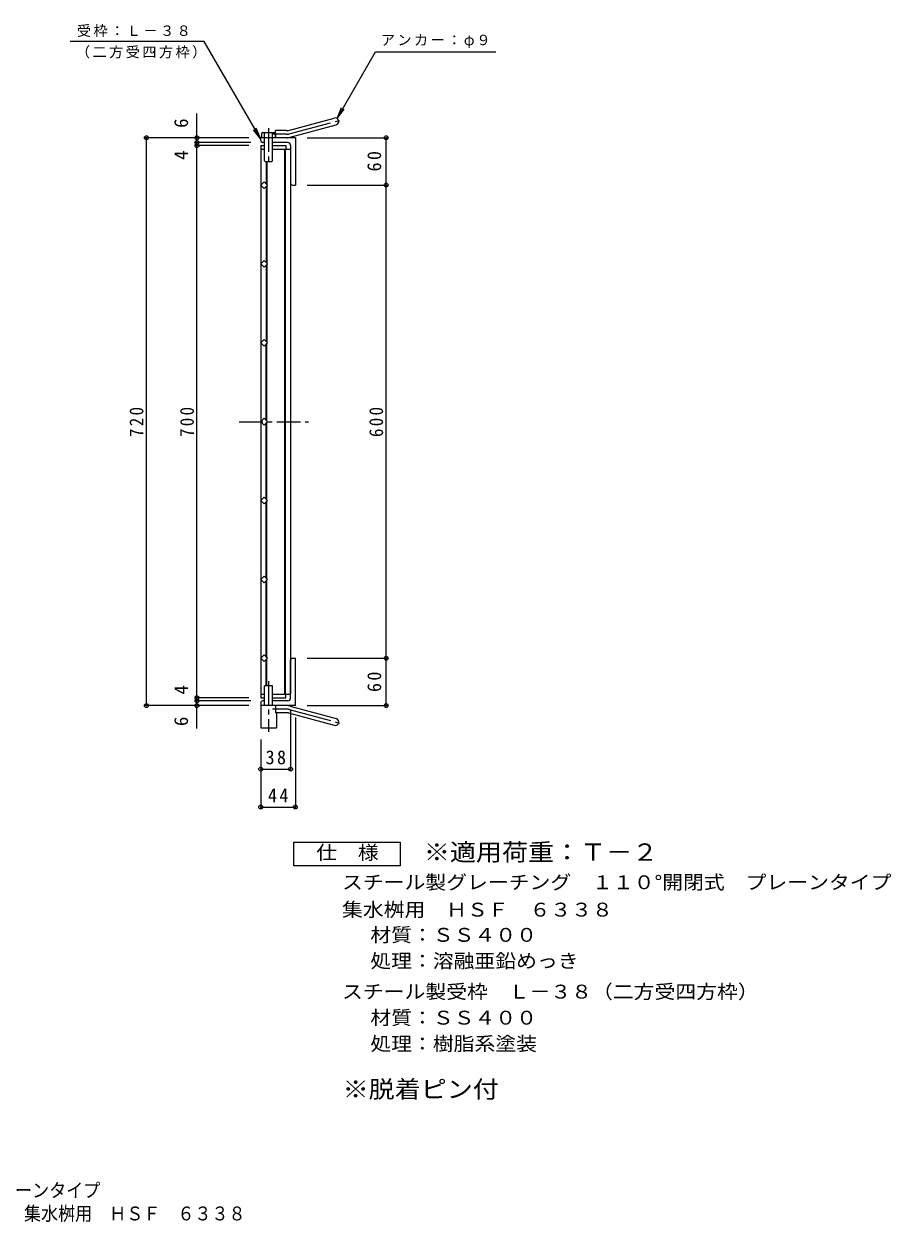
# Model space of a CAD drawing. Units: millimetres, scale not verified. Extents: x -885 to 1060, y -823 to 812.
# Drawn here: x -39 to 1060, y -823 to 696 of the extents above; entities that cross this region are included whole.
import ezdxf
from ezdxf.enums import TextEntityAlignment as Align

# ---------------------------------------------------------------- set-up
doc = ezdxf.new("R2010")
doc.units = ezdxf.units.MM
doc.header["$LTSCALE"] = 6
doc.header["$PDMODE"] = 32
doc.header["$PDSIZE"] = 4.8
doc.linetypes.add('CHAIN1', pattern=[8, 5, -1, 1, -1])
doc.linetypes.add('CHAIN2', pattern=[12, 9, -1, 1, -1])
for name, color, linetype, lineweight in [('A-1', 2, 'Continuous', 9), ('A-2', 3, 'Continuous', 9), ('A-4', 7, 'Continuous', 9), ('A-5', 7, 'Continuous', 9), ('A-9', 4, 'Continuous', 9), ('F-4_F-4ﾚｲﾔ', 2, 'Continuous', 9)]:
    doc.layers.add(name, color=color, linetype=linetype, lineweight=lineweight)
doc.layers.add('F-5_F-5ﾚｲﾔ', color=2, linetype='Continuous')
doc.styles.add('ＭＳ ゴシック', font='')
doc.styles.get('ＭＳ ゴシック').set_extended_font_data('MS Gothic')

msp = doc.modelspace()

# ---------------------------------------------------------------- linework, layer by layer
at = {"layer": 'A-1'}
for p, q in [((296.103, 561.391), (354.294, 576.983)), ((298.433, 552.697), (356.623, 568.29)), ((260.959, 548.584), (260.959, 552.084)), ((304.959, 552.084), (260.959, 552.084)), ((279.959, 552.084), (279.959, 561.084)), ((293.774, 561.084), (279.959, 561.084)), ((304.959, 552.084), (304.959, 492.084)), ((265.959, 546.084), (263.459, 546.084)), ((294.959, 546.084), (275.959, 546.084)), ((298.959, 542.084), (298.959, 494.584)), ((301.459, 492.084), (304.959, 492.084)), ((298.959, -157.917), (298.959, -110.417)), ((301.459, -107.917), (304.959, -107.917)), ((304.959, -167.916), (304.959, -107.917)), ((260.959, -164.416), (260.959, -167.916)), ((265.959, -161.917), (263.459, -161.917)), ((294.959, -161.917), (275.959, -161.917)), ((304.959, -167.916), (260.959, -167.916)), ((279.959, -167.916), (279.959, -176.917)), ((293.774, -176.917), (279.959, -176.917)), ((296.103, -177.223), (354.294, -192.815)), ((298.433, -168.53), (356.623, -184.122))]:
    msp.add_line(p, q, dxfattribs=at)
at = {"layer": 'A-1', "linetype": 'CHAIN2'}
for p, q in [((297.268, 557.044), (362.434, 574.505)), ((293.774, 556.584), (276.154, 556.584)), ((293.774, -172.417), (276.154, -172.417)), ((297.268, -172.877), (362.434, -190.338))]:
    msp.add_line(p, q, dxfattribs=at)
at = {"layer": 'A-1'}
for centre, radius, start, end in [((355.459, 572.636), 4.5, 285.00014, 104.99991), ((263.459, 548.584), 2.5, 180, 270), ((293.774, 570.084), 9, 270, 285.00002), ((293.774, 570.084), 18, 270, 285), ((294.959, 542.084), 4, 0, 90), ((301.459, 494.584), 2.5, 180, 270), ((301.459, -110.417), 2.5, 90, 180), ((263.459, -164.416), 2.5, 90, 180), ((294.959, -157.917), 4, 270, 0), ((293.774, -185.917), 18, 75, 90), ((293.774, -185.917), 9, 74.99998, 90), ((355.459, -188.469), 4.5, 255.00009, 74.99986)]:
    msp.add_arc(centre, radius, start, end, dxfattribs=at)
at = {"layer": 'A-1', "linetype": 'CHAIN2'}
for centre, start, end in [((293.774, 570.084), 270, 284.99995), ((293.774, -185.916), 75.00005, 90)]:
    msp.add_arc(centre, 13.5, start, end, dxfattribs=at)
at = {"layer": 'A-2'}
for p, q in [((260.959, 542.084), (265.959, 542.084)), ((260.959, 542.084), (260.959, -157.917)), ((260.959, 537.584), (265.959, 537.584)), ((275.959, 542.084), (292.959, 542.084)), ((275.959, 537.584), (298.959, 537.584)), ((290.959, 537.584), (290.959, -153.416)), ((291.959, 537.584), (291.959, -153.416)), ((292.959, 542.084), (292.959, 537.584)), ((298.959, 537.584), (298.959, -153.416)), ((267.959, 522.084), (267.959, 493.569)), ((268.959, 522.084), (268.959, 492.569)), ((267.959, 490.599), (267.959, 393.569)), ((268.959, 491.599), (268.959, 392.569)), ((267.959, 390.599), (267.959, 293.569)), ((268.959, 391.599), (268.959, 292.569)), ((267.959, 290.599), (267.959, 290.599)), ((267.959, 193.569), (267.959, 290.598)), ((268.959, 192.569), (268.959, 291.598)), ((267.959, 190.599), (267.959, 190.599)), ((267.959, 93.569), (267.959, 190.599)), ((268.959, 92.569), (268.959, 191.599)), ((268.959, -7.431), (268.959, 91.599)), ((267.959, 90.599), (267.959, 90.599)), ((267.959, -6.431), (267.959, 90.599)), ((267.959, -9.401), (267.959, -9.401)), ((267.959, -106.431), (267.959, -9.401)), ((268.959, -107.431), (268.959, -8.401)), ((267.959, -142.917), (267.959, -109.402)), ((268.959, -142.917), (268.959, -108.402)), ((260.959, -153.416), (265.959, -153.416)), ((260.959, -157.917), (265.959, -157.917)), ((275.959, -153.416), (298.959, -153.416))]:
    msp.add_line(p, q, dxfattribs=at)
at = {"layer": 'A-2', "linetype": 'CHAIN1'}
msp.add_line((233.506, 192.084), (321.403, 192.084), dxfattribs=at)
at = {"layer": 'A-2'}
for points in [[(269.444, 492.084), (265.201, 487.841), (260.959, 492.084), (265.201, 496.327)], [(269.444, 392.084), (265.201, 387.841), (260.959, 392.084), (265.201, 396.327)], [(269.444, 292.084), (265.201, 287.841), (260.959, 292.084), (265.201, 296.327)], [(269.444, 192.084), (265.201, 187.841), (260.959, 192.084), (265.201, 196.327)], [(269.444, 92.084), (265.201, 87.841), (260.959, 92.084), (265.201, 96.327)], [(269.444, -7.916), (265.201, -12.159), (260.959, -7.916), (265.201, -3.673)], [(269.444, -107.917), (265.201, -103.674), (260.959, -107.917), (265.201, -112.159)]]:
    msp.add_lwpolyline(points, close=True, dxfattribs=at)
msp.add_lwpolyline([(275.959, -157.917), (292.959, -157.917), (292.959, -153.416)], dxfattribs=at)
at = {"layer": 'A-4'}
for p, q in [((180.158, -197.076), (180.158, 582.878)), ((245.959, 552.084), (114.31, 552.084)), ((116.11, -167.917), (116.11, 552.084)), ((319.959, 552.084), (421.759, 552.084)), ((419.959, -167.916), (419.959, 552.084)), ((248.459, 546.084), (178.358, 546.084)), ((245.959, 542.084), (178.358, 542.084)), ((319.959, 492.084), (421.759, 492.084)), ((319.959, -107.917), (421.759, -107.917)), ((245.959, -157.917), (178.358, -157.917)), ((248.459, -161.916), (178.358, -161.916)), ((245.959, -167.917), (114.31, -167.917)), ((298.959, -172.916), (298.959, -250.317)), ((319.959, -167.916), (421.759, -167.916)), ((304.959, -182.916), (304.959, -298.317)), ((260.959, -210.917), (260.959, -298.317)), ((260.959, -248.517), (298.959, -248.517)), ((260.959, -296.517), (304.959, -296.517))]:
    msp.add_line(p, q, dxfattribs=at)
for p in [(116.11, 552.084), (180.158, 552.084), (180.158, 546.084), (419.959, 552.084), (180.158, 542.084), (419.959, 492.084), (419.959, -107.917), (116.11, -167.917), (180.158, -157.917), (180.158, -161.916), (180.158, -167.917), (419.959, -167.916), (260.959, -248.517), (298.959, -248.517), (260.959, -296.517), (304.959, -296.517)]:
    msp.add_point(p, dxfattribs=at)
at = {"layer": 'A-5'}
for p, q in [((189.405, 674.268), (19.334, 674.268)), ((260.959, 550.334), (189.405, 674.268)), ((357.709, 576.533), (363.449, 590.392)), ((357.709, 576.533), (366.84, 588.434)), ((260.959, 550.334), (251.827, 562.234)), ((260.959, 550.334), (255.218, 564.192))]:
    msp.add_line(p, q, dxfattribs=at)
msp.add_lwpolyline([(357.709, 576.533), (406.389, 660.851), (559.051, 660.851)], dxfattribs=at)
at = {"layer": 'A-9', "linetype": 'CHAIN1'}
for p, q in [((270.959, 564.224), (270.959, 518.551)), ((270.959, -136.987), (270.959, -201.349))]:
    msp.add_line(p, q, dxfattribs=at)
at = {"layer": 'A-9'}
for p, q in [((262.074, 557.741), (262.074, 552.084)), ((277.901, 558.484), (264.016, 558.484)), ((265.959, 522.896), (265.959, 557.741)), ((275.959, 522.896), (275.959, 557.741)), ((279.844, 557.741), (279.844, 552.084)), ((266.771, 522.084), (265.959, 522.896)), ((266.771, 522.084), (275.147, 522.084)), ((275.147, 522.084), (275.959, 522.896)), ((275.959, -142.917), (265.959, -142.917)), ((265.959, -167.917), (265.959, -142.917)), ((275.959, -167.917), (275.959, -142.917)), ((280.959, -176.917), (280.959, -195.917))]:
    msp.add_line(p, q, dxfattribs=at)
msp.add_lwpolyline([(260.959, -167.917), (260.959, -195.917), (280.959, -195.917)], dxfattribs=at)
for centre, radius, start, end in [((264.016, 555.574), 2.91, 48.12389, 131.8763), ((270.959, 541.294), 17.19, 73.09029, 106.90971), ((277.901, 555.574), 2.91, 48.1237, 131.87611)]:
    msp.add_arc(centre, radius, start, end, dxfattribs=at)
at = {"layer": 'F-4_F-4ﾚｲﾔ'}
msp.add_lwpolyline([(302.838, -371.224), (302.838, -341.224), (437.837, -341.224), (437.837, -371.224)], close=True, dxfattribs=at)

# ---------------------------------------------------------------- texts
at = {"layer": 'A-4', "color": 2, "style": 'ＭＳ ゴシック'}
for s, p in [('6', (174.158, 564.544)), ('4', (174.158, 523.962)), ('4', (174.158, -153.904)), ('6', (174.158, -193.897))]:
    msp.add_text(s, height=17.6, rotation=90, dxfattribs=at).set_placement(p, align=Align.BOTTOM_LEFT)
at = {"layer": 'A-4', "color": 2, "char_height": 17.6, "attachment_point": 7, "rotation": 90, "style": 'ＭＳ ゴシック'}
for s, insert in [('\\T1.27;\\W0.95;60', (413.959, 509.334)), ('\\T1.27;\\W0.9;720', (112.51, 172.584)), ('\\T1.27;\\W0.9;700', (176.558, 172.584)), ('\\T1.27;\\W0.9;600', (416.359, 172.584)), ('\\T1.27;\\W0.95;60', (413.959, -150.667))]:
    msp.add_mtext(s, dxfattribs=dict(at, insert=insert))
at = {"layer": 'A-4', "color": 2, "char_height": 17.6, "attachment_point": 7, "style": 'ＭＳ ゴシック'}
for s, insert in [('\\T1.27;\\W0.95;38', (267.209, -242.517)), ('\\T1.27;\\W0.95;44', (270.209, -290.517))]:
    msp.add_mtext(s, dxfattribs=dict(at, insert=insert))
at = {"layer": 'A-5', "char_height": 13.2, "attachment_point": 7, "style": 'ＭＳ ゴシック'}
for s, insert in [('\\T1.17;受枠：Ｌ－３８', (28.032, 679.685)), ('\\T1.17;アンカー：φ９', (413.154, 665.806)), ('\\T1.17;（二方受四方枠）', (26.65, 652.426))]:
    msp.add_mtext(s, dxfattribs=dict(at, insert=insert))
at = {"layer": 'F-4_F-4ﾚｲﾔ', "style": 'ＭＳ ゴシック', "width": 1.1}
for s, p in [('仕\u3000様', (331.338, -368.225)), ('スチール製グレーチング\u3000１１０°開閉式\u3000プレーンタイプ', (364.091, -405.977)), ('集水桝用\u3000ＨＳＦ\u3000６３３８', (364.091, -440.664)), ('材質：ＳＳ４００', (399.919, -472.646)), ('処理：溶融亜鉛めっき', (399.919, -505.647)), ('スチール製受枠\u3000Ｌ－３８（二方受四方枠）', (364.092, -544.647)), ('材質：ＳＳ４００', (399.918, -577.647)), ('処理：樹脂系塗装', (399.918, -610.647))]:
    msp.add_text(s, height=17.6, dxfattribs=at).set_placement(p, align=Align.BOTTOM_LEFT)
at = {"layer": 'F-4_F-4ﾚｲﾔ', "color": 3, "style": 'ＭＳ ゴシック', "width": 1.1}
msp.add_text('※脱着ピン付', height=21.99, dxfattribs=at).set_placement((364.849, -671.861), align=Align.BOTTOM_LEFT)
at = {"layer": 'F-5_F-5ﾚｲﾔ', "color": 3, "style": 'ＭＳ ゴシック', "width": 1.1}
msp.add_text('※適用荷重：Ｔ－２', height=21.99, dxfattribs=at).set_placement((467.837, -371.224), align=Align.BOTTOM_LEFT)
at = {"layer": 'F-5_F-5ﾚｲﾔ', "style": 'ＭＳ ゴシック', "width": 0.9}
for s, p in [('スチール製グレーチング\u3000１１０°開閉式\u3000プレーンタイプ', (-512.046, -796.524)), ('集水桝用\u3000ＨＳＦ\u3000６３３８', (-39.071, -825.907))]:
    msp.add_text(s, height=17.6, dxfattribs=at).set_placement(p, align=Align.BOTTOM_LEFT)

doc.saveas('drawing.dxf')
